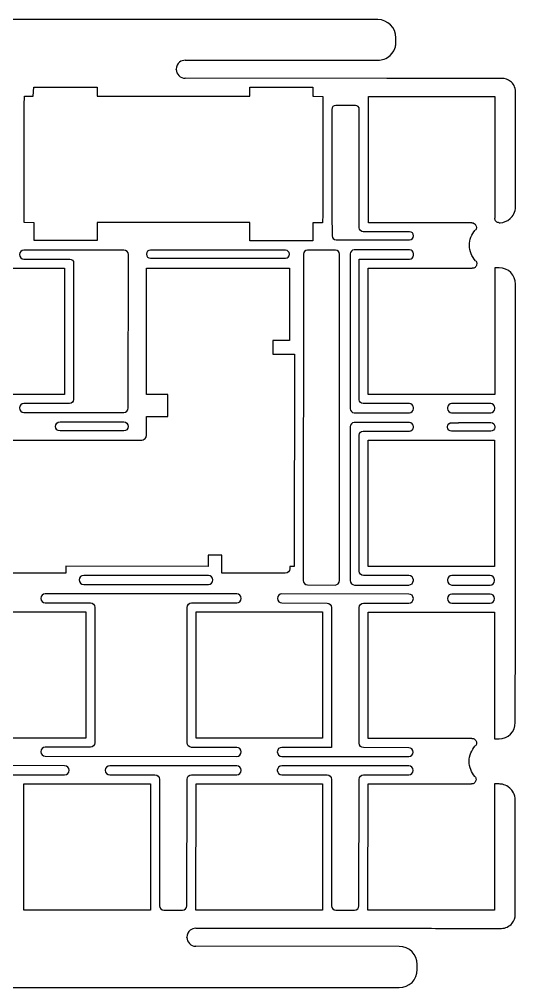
# Model space of a CAD drawing. Header units: millimetres. Extents: x -533 to 933, y 34 to 166.
# Drawn here: x -283.5 to -228.5, y 58.8 to 166.1 of the extents above; entities that cross this region are included whole.
import ezdxf

# ---------------------------------------------------------------- set-up
doc = ezdxf.new("R2010")
doc.units = ezdxf.units.MM
doc.header["$MEASUREMENT"] = 0
doc.layers.get('0').update_dxf_attribs({"lineweight": 0})

msp = doc.modelspace()

# ---------------------------------------------------------------- linework, layer by layer
at = {"color": 18, "lineweight": 25, "true_color": 0x000000}
for p, q in [((-266.09, 160.59), (-266.09, 160.61)), ((-242.77, 159.59), (-265.1, 159.6)), ((-230.01, 159.59), (-242.77, 159.59)), ((-244.82, 143.59), (-244.82, 157.59)), ((-244.82, 157.59), (-230.82, 157.59)), ((-230.82, 157.59), (-230.82, 144.09)), ((-233.36, 143.59), (-244.82, 143.59)), ((-269.4, 124.56), (-269.39, 138.55)), ((-269.39, 138.55), (-253.56, 138.55)), ((-253.56, 138.55), (-253.56, 130.55)), ((-244.83, 124.54), (-244.83, 138.54)), ((-244.83, 138.54), (-233.32, 138.54)), ((-230.83, 138.59), (-230.83, 124.54)), ((-253.56, 130.55), (-255.39, 130.55)), ((-255.39, 130.55), (-255.39, 129.02)), ((-255.39, 129.02), (-253.01, 129.02)), ((-253.01, 129.02), (-253.03, 105.5)), ((-267.04, 124.55), (-269.4, 124.56)), ((-267.04, 122.11), (-267.04, 124.55)), ((-230.83, 124.54), (-244.83, 124.54)), ((-269.4, 122.11), (-267.04, 122.11)), ((-261.03, 106.75), (-262.55, 106.75)), ((-262.55, 106.75), (-262.55, 105.5)), ((-261.03, 104.75), (-261.03, 106.75)), ((-262.55, 105.5), (-278.33, 105.51)), ((-278.33, 105.51), (-278.33, 104.76)), ((-253.03, 105.5), (-253.52, 105.5)), ((-278.33, 104.76), (-285.65, 104.76)), ((-244.85, 86.44), (-244.84, 100.44)), ((-244.84, 100.44), (-230.84, 100.44)), ((-230.84, 100.44), (-230.85, 86.39)), ((-233.35, 86.44), (-244.85, 86.44)), ((-244.86, 67.39), (-244.85, 81.39)), ((-244.85, 81.39), (-233.39, 81.39)), ((-230.85, 81.39), (-230.86, 67.39)), ((-230.86, 67.39), (-244.86, 67.39)), ((-264.92, 64.39), (-264.92, 64.41)), ((-241.4, 63.39), (-263.93, 63.4)), ((-308.44, 58.85), (-241.4, 58.82))]:
    msp.add_line(p, q, dxfattribs=at)
for points in [[(-257.95, 157.6), (-257.95, 158.6), (-250.95, 158.6), (-250.95, 157.6), (-250.87, 157.6), (-249.85, 157.58), (-249.87, 150.53), (-249.87, 144.54), (-249.89, 143.57), (-250.96, 143.58), (-250.96, 141.6), (-257.96, 141.6), (-257.96, 143.6), (-274.84, 143.61), (-274.84, 141.61), (-281.84, 141.61), (-281.84, 143.59), (-282.94, 143.6), (-282.92, 150.38), (-282.92, 156.61), (-282.9, 157.63), (-281.92, 157.61), (-281.87, 158.61), (-274.83, 158.61), (-274.83, 157.61)], [(-278.46, 124.56), (-292.46, 124.57), (-292.45, 138.57), (-278.45, 138.56)], [(-230.84, 105.49), (-244.84, 105.49), (-244.84, 119.49), (-230.84, 119.49)], [(-290.1, 86.47), (-290.09, 100.47), (-276.09, 100.46), (-276.1, 86.46)], [(-263.89, 100.45), (-249.89, 100.45), (-249.9, 86.45), (-263.9, 86.45)], [(-282.95, 81.41), (-268.95, 81.41), (-268.96, 67.41), (-282.96, 67.41)], [(-263.9, 81.4), (-249.9, 81.4), (-249.91, 67.4), (-263.91, 67.4)]]:
    msp.add_lwpolyline(points, close=True, dxfattribs=at)
for points, knots in [([(-265.1, 161.6), (-261.05, 161.6), (-257.01, 161.6), (-253.42, 161.6), (-251.59, 161.6), (-249.87, 161.6), (-248.34, 161.59), (-247.64, 161.59), (-246.97, 161.59), (-246.35, 161.59), (-245.91, 161.59), (-245.41, 161.59), (-244.82, 161.59), (-244.49, 161.59), (-244.14, 161.59), (-243.77, 161.59), (-243.32, 161.59), (-242.77, 161.79), (-242.4, 162.13), (-242.07, 162.45), (-241.89, 162.85), (-241.83, 163.1), (-241.8, 163.23), (-241.77, 163.38), (-241.77, 163.59), (-241.77, 163.72), (-241.77, 163.96), (-241.77, 164.1), (-241.77, 165.2), (-242.66, 166.1), (-243.77, 166.1), (-256.73, 166.1), (-269.7, 166.11), (-280.44, 166.11), (-285.81, 166.12), (-290.63, 166.12), (-294.6, 166.12), (-295.69, 166.12), (-296.72, 166.12), (-297.67, 166.12), (-298.26, 166.12), (-298.83, 166.12), (-299.51, 166.12), (-301.76, 166.13), (-304.82, 166.13), (-308.4, 166.13), (-308.84, 166.13), (-309.38, 165.95), (-309.75, 165.61), (-310.09, 165.3), (-310.28, 164.88), (-310.34, 164.63), (-310.38, 164.5), (-310.41, 164.35), (-310.41, 164.13), (-310.41, 164), (-310.41, 163.76), (-310.41, 163.63), (-310.41, 162.52), (-309.51, 161.63), (-308.41, 161.62)], [0, 0, 0, 0, 1, 1, 1, 2, 2, 2, 3, 3, 3, 4, 4, 4, 5, 5, 5, 6, 6, 6, 7, 7, 7, 8, 8, 8, 9, 9, 9, 10, 10, 10, 11, 11, 11, 12, 12, 12, 13, 13, 13, 14, 14, 14, 15, 15, 15, 16, 16, 16, 17, 17, 17, 18, 18, 18, 19, 19, 19, 20, 20, 20, 20]), ([(-265.1, 161.6), (-265.32, 161.6), (-265.54, 161.53), (-265.72, 161.39), (-265.95, 161.2), (-266.09, 160.91), (-266.09, 160.61)], [0, 0, 0, 0, 1, 1, 1, 2, 2, 2, 2]), ([(-266.09, 160.59), (-266.09, 160.05), (-265.65, 159.6), (-265.1, 159.6), (-265.1, 159.6), (-265.1, 159.6), (-265.1, 159.6)], [0, 0, 0, 0, 1, 1, 1, 2, 2, 2, 2]), ([(-230.32, 143.59), (-230.31, 143.59), (-230.26, 143.59), (-230.23, 143.59), (-229.84, 143.61), (-229.46, 143.74), (-229.11, 144.06), (-228.82, 144.32), (-228.52, 144.74), (-228.52, 145.39), (-228.52, 146.14), (-228.52, 147.1), (-228.52, 148.28), (-228.52, 150.01), (-228.52, 152.1), (-228.52, 153.94), (-228.52, 155.26), (-228.52, 156.42), (-228.52, 157.28), (-228.52, 157.58), (-228.52, 157.84), (-228.52, 158.08), (-228.52, 158.67), (-228.8, 159.03), (-229.07, 159.25), (-229.37, 159.5), (-229.69, 159.59), (-230.01, 159.59)], [0, 0, 0, 0, 1, 1, 1, 2, 2, 2, 3, 3, 3, 4, 4, 4, 5, 5, 5, 6, 6, 6, 7, 7, 7, 8, 8, 8, 9, 9, 9, 9]), ([(-245.82, 143.03), (-245.82, 142.79), (-245.63, 142.59), (-245.38, 142.59), (-245.38, 142.59), (-240.26, 142.59), (-240.26, 142.59), (-240.02, 142.59), (-239.82, 142.39), (-239.82, 142.15), (-239.82, 142.15), (-239.82, 142.14), (-239.82, 142.14), (-239.82, 141.89), (-240.02, 141.7), (-240.26, 141.7), (-240.26, 141.7), (-248.4, 141.7), (-248.4, 141.7), (-248.64, 141.7), (-248.84, 141.9), (-248.84, 142.14), (-248.84, 142.14), (-248.87, 144.54), (-248.87, 144.54), (-248.87, 144.54), (-248.87, 156.15), (-248.87, 156.15), (-248.87, 156.15), (-248.87, 156.15), (-248.87, 156.15), (-248.87, 156.4), (-248.67, 156.59), (-248.43, 156.59), (-248.43, 156.59), (-246.26, 156.59), (-246.26, 156.59), (-246.01, 156.59), (-245.82, 156.4), (-245.82, 156.15), (-245.82, 156.15), (-245.82, 143.03), (-245.82, 143.03)], [0, 0, 0, 0, 1, 1, 1, 2, 2, 2, 3, 3, 3, 4, 4, 4, 5, 5, 5, 6, 6, 6, 7, 7, 7, 8, 8, 8, 9, 9, 9, 10, 10, 10, 11, 11, 11, 12, 12, 12, 13, 13, 13, 14, 14, 14, 14]), ([(-230.32, 143.59), (-230.45, 143.59), (-230.58, 143.64), (-230.68, 143.73), (-230.77, 143.83), (-230.82, 143.96), (-230.82, 144.09)], [0, 0, 0, 0, 1, 1, 1, 2, 2, 2, 2]), ([(-232.95, 139.38), (-233.37, 139.83), (-233.63, 140.43), (-233.63, 141.09), (-233.63, 141.73), (-233.39, 142.31), (-232.99, 142.75)], [0, 0, 0, 0, 1, 1, 1, 2, 2, 2, 2]), ([(-233.36, 143.59), (-233.25, 143.59), (-233.14, 143.55), (-233.06, 143.48), (-232.97, 143.42), (-232.91, 143.32), (-232.88, 143.21), (-232.85, 143.11), (-232.86, 142.99), (-232.9, 142.89), (-232.92, 142.84), (-232.95, 142.79), (-232.99, 142.75)], [0, 0, 0, 0, 1, 1, 1, 2, 2, 2, 3, 3, 3, 4, 4, 4, 4]), ([(-245.83, 123.98), (-245.83, 123.74), (-245.64, 123.54), (-245.39, 123.54), (-245.39, 123.54), (-240.27, 123.54), (-240.27, 123.54), (-240.03, 123.54), (-239.83, 123.34), (-239.83, 123.1), (-239.83, 123.1), (-239.83, 122.98), (-239.83, 122.98), (-239.83, 122.73), (-240.03, 122.54), (-240.27, 122.54), (-240.27, 122.54), (-246.39, 122.54), (-246.39, 122.54), (-246.64, 122.54), (-246.83, 122.74), (-246.83, 122.98), (-246.83, 122.98), (-246.82, 139.54), (-246.82, 139.54), (-246.82, 139.54), (-246.83, 140.13), (-246.83, 140.13), (-246.83, 140.13), (-246.83, 140.13), (-246.83, 140.13), (-246.83, 140.37), (-246.64, 140.57), (-246.39, 140.57), (-246.39, 140.57), (-240.27, 140.6), (-240.27, 140.6), (-240.27, 140.6), (-240.27, 140.6), (-240.26, 140.6), (-240.02, 140.6), (-239.82, 140.41), (-239.83, 140.16), (-239.83, 140.16), (-239.83, 139.98), (-239.83, 139.98), (-239.83, 139.74), (-240.02, 139.54), (-240.27, 139.54), (-240.27, 139.54), (-245.83, 139.54), (-245.83, 139.54), (-245.83, 139.54), (-245.83, 139.54), (-245.83, 139.54), (-245.83, 139.54), (-245.82, 139.53), (-245.82, 139.53), (-245.82, 139.53), (-245.83, 123.98), (-245.83, 123.98)], [0, 0, 0, 0, 1, 1, 1, 2, 2, 2, 3, 3, 3, 4, 4, 4, 5, 5, 5, 6, 6, 6, 7, 7, 7, 8, 8, 8, 9, 9, 9, 10, 10, 10, 11, 11, 11, 12, 12, 12, 13, 13, 13, 14, 14, 14, 15, 15, 15, 16, 16, 16, 17, 17, 17, 18, 18, 18, 19, 19, 19, 20, 20, 20, 20]), ([(-277.45, 139.12), (-277.45, 139.36), (-277.65, 139.56), (-277.89, 139.56), (-277.89, 139.56), (-282.95, 139.56), (-282.95, 139.56), (-283.23, 139.56), (-283.45, 139.79), (-283.45, 140.06), (-283.45, 140.34), (-283.23, 140.56), (-282.95, 140.56), (-282.95, 140.56), (-271.89, 140.56), (-271.89, 140.56), (-271.61, 140.56), (-271.39, 140.33), (-271.39, 140.06), (-271.39, 140.06), (-271.4, 123.06), (-271.4, 123.06), (-271.4, 122.78), (-271.62, 122.56), (-271.9, 122.56), (-271.9, 122.56), (-282.96, 122.56), (-282.96, 122.56), (-283.24, 122.56), (-283.46, 122.79), (-283.46, 123.06), (-283.46, 123.34), (-283.23, 123.56), (-282.96, 123.56), (-282.96, 123.56), (-277.9, 123.56), (-277.9, 123.56), (-277.66, 123.56), (-277.46, 123.76), (-277.46, 124), (-277.46, 124), (-277.45, 139.12), (-277.45, 139.12)], [0, 0, 0, 0, 1, 1, 1, 2, 2, 2, 3, 3, 3, 4, 4, 4, 5, 5, 5, 6, 6, 6, 7, 7, 7, 8, 8, 8, 9, 9, 9, 10, 10, 10, 11, 11, 11, 12, 12, 12, 13, 13, 13, 14, 14, 14, 14]), ([(-254, 139.65), (-254, 139.65), (-268.95, 139.66), (-268.95, 139.66), (-269.19, 139.66), (-269.39, 139.86), (-269.39, 140.1), (-269.39, 140.1), (-269.39, 140.11), (-269.39, 140.11), (-269.39, 140.36), (-269.19, 140.55), (-268.95, 140.55), (-268.95, 140.55), (-254, 140.55), (-254, 140.55), (-253.75, 140.55), (-253.56, 140.35), (-253.56, 140.11), (-253.56, 140.11), (-253.56, 140.09), (-253.56, 140.09), (-253.56, 139.85), (-253.75, 139.65), (-254, 139.65)], [0, 0, 0, 0, 1, 1, 1, 2, 2, 2, 3, 3, 3, 4, 4, 4, 5, 5, 5, 6, 6, 6, 7, 7, 7, 8, 8, 8, 8]), ([(-252.03, 103.94), (-252.03, 103.94), (-252.01, 140.11), (-252.01, 140.11), (-252.01, 140.35), (-251.81, 140.55), (-251.57, 140.55), (-251.57, 140.55), (-248.45, 140.54), (-248.45, 140.54), (-248.2, 140.54), (-248.01, 140.35), (-248.01, 140.1), (-248.01, 140.1), (-248.02, 103.93), (-248.02, 103.93), (-248.02, 103.66), (-248.24, 103.44), (-248.51, 103.44), (-248.51, 103.44), (-251.54, 103.45), (-251.54, 103.45), (-251.81, 103.45), (-252.03, 103.67), (-252.03, 103.94)], [0, 0, 0, 0, 1, 1, 1, 2, 2, 2, 3, 3, 3, 4, 4, 4, 5, 5, 5, 6, 6, 6, 7, 7, 7, 8, 8, 8, 8]), ([(-232.95, 139.38), (-232.92, 139.34), (-232.88, 139.29), (-232.86, 139.24), (-232.82, 139.14), (-232.81, 139.02), (-232.83, 138.92), (-232.86, 138.81), (-232.92, 138.71), (-233.01, 138.64), (-233.1, 138.58), (-233.21, 138.54), (-233.32, 138.54)], [0, 0, 0, 0, 1, 1, 1, 2, 2, 2, 3, 3, 3, 4, 4, 4, 4]), ([(-230.85, 86.39), (-230.69, 86.39), (-230.52, 86.39), (-230.35, 86.39), (-229.36, 86.39), (-228.55, 87.19), (-228.55, 88.19), (-228.54, 104.39), (-228.53, 120.59), (-228.53, 136.79), (-228.53, 137.78), (-229.33, 138.59), (-230.33, 138.59), (-230.49, 138.59), (-230.66, 138.59), (-230.83, 138.59)], [0, 0, 0, 0, 1, 1, 1, 2, 2, 2, 3, 3, 3, 4, 4, 4, 5, 5, 5, 5]), ([(-230.83, 123.1), (-230.83, 123.1), (-230.83, 122.98), (-230.83, 122.98), (-230.83, 122.98), (-230.83, 122.98), (-230.83, 122.98), (-230.83, 122.73), (-231.03, 122.54), (-231.27, 122.54), (-231.27, 122.54), (-235.6, 122.54), (-235.6, 122.54), (-235.85, 122.54), (-236.04, 122.74), (-236.04, 122.98), (-236.04, 122.98), (-236.04, 123.1), (-236.04, 123.1), (-236.04, 123.34), (-235.85, 123.54), (-235.6, 123.54), (-235.6, 123.54), (-231.27, 123.54), (-231.27, 123.54), (-231.03, 123.54), (-230.83, 123.34), (-230.83, 123.1)], [0, 0, 0, 0, 1, 1, 1, 2, 2, 2, 3, 3, 3, 4, 4, 4, 5, 5, 5, 6, 6, 6, 7, 7, 7, 8, 8, 8, 9, 9, 9, 9]), ([(-288.45, 119.51), (-287.69, 119.51), (-286.93, 119.51), (-286.17, 119.51), (-285.6, 119.51), (-285.03, 119.51), (-284.47, 119.51), (-284.43, 119.51), (-284.4, 119.51), (-284.37, 119.51), (-284.36, 119.51), (-284.35, 119.51), (-284.34, 119.51), (-284.33, 119.51), (-284.32, 119.51), (-284.27, 119.51), (-281.39, 119.51), (-278.52, 119.51), (-276.13, 119.51), (-274.68, 119.51), (-273.41, 119.51), (-272.43, 119.51), (-272.14, 119.51), (-271.87, 119.51), (-271.5, 119.51), (-271.05, 119.51), (-270.51, 119.51), (-269.9, 119.5), (-269.74, 119.5), (-269.51, 119.63), (-269.44, 119.81), (-269.41, 119.88), (-269.4, 119.95), (-269.4, 120), (-269.4, 120.71), (-269.4, 121.41), (-269.4, 122.11)], [0, 0, 0, 0, 1, 1, 1, 2, 2, 2, 3, 3, 3, 4, 4, 4, 5, 5, 5, 6, 6, 6, 7, 7, 7, 8, 8, 8, 9, 9, 9, 10, 10, 10, 11, 11, 11, 12, 12, 12, 12]), ([(-271.9, 120.51), (-271.62, 120.51), (-271.4, 120.73), (-271.4, 121.01), (-271.4, 121.28), (-271.62, 121.51), (-271.9, 121.51), (-271.9, 121.51), (-278.96, 121.51), (-278.96, 121.51), (-279.24, 121.51), (-279.46, 121.29), (-279.46, 121.01), (-279.46, 120.73), (-279.24, 120.51), (-278.96, 120.51), (-278.96, 120.51), (-271.9, 120.51), (-271.9, 120.51)], [0, 0, 0, 0, 1, 1, 1, 2, 2, 2, 3, 3, 3, 4, 4, 4, 5, 5, 5, 6, 6, 6, 6]), ([(-245.84, 104.98), (-245.84, 104.71), (-245.62, 104.49), (-245.35, 104.49), (-245.35, 104.49), (-240.33, 104.49), (-240.33, 104.49), (-240.06, 104.49), (-239.84, 104.27), (-239.84, 104), (-239.84, 104), (-239.84, 103.93), (-239.84, 103.93), (-239.84, 103.66), (-240.06, 103.44), (-240.33, 103.44), (-240.33, 103.44), (-246.35, 103.44), (-246.35, 103.44), (-246.62, 103.44), (-246.84, 103.66), (-246.84, 103.93), (-246.84, 103.93), (-246.83, 121), (-246.83, 121), (-246.83, 121.24), (-246.64, 121.44), (-246.39, 121.44), (-246.39, 121.44), (-240.27, 121.44), (-240.27, 121.44), (-240.03, 121.44), (-239.83, 121.24), (-239.83, 121), (-239.83, 121), (-239.83, 120.93), (-239.83, 120.93), (-239.83, 120.69), (-240.03, 120.49), (-240.27, 120.49), (-240.27, 120.49), (-245.39, 120.49), (-245.39, 120.49), (-245.64, 120.49), (-245.83, 120.3), (-245.83, 120.05), (-245.83, 120.05), (-245.84, 104.98), (-245.84, 104.98)], [0, 0, 0, 0, 1, 1, 1, 2, 2, 2, 3, 3, 3, 4, 4, 4, 5, 5, 5, 6, 6, 6, 7, 7, 7, 8, 8, 8, 9, 9, 9, 10, 10, 10, 11, 11, 11, 12, 12, 12, 13, 13, 13, 14, 14, 14, 15, 15, 15, 16, 16, 16, 16]), ([(-236.04, 120.93), (-236.04, 120.68), (-235.85, 120.49), (-235.6, 120.49), (-235.6, 120.49), (-231.26, 120.49), (-231.26, 120.49), (-231.03, 120.49), (-230.83, 120.68), (-230.82, 120.91), (-230.82, 120.91), (-230.82, 120.98), (-230.82, 120.98), (-230.82, 121.23), (-231.01, 121.43), (-231.25, 121.44), (-231.25, 121.44), (-231.26, 121.44), (-231.26, 121.44), (-231.26, 121.44), (-234.83, 121.44), (-234.83, 121.44), (-234.83, 121.44), (-234.83, 121.43), (-234.83, 121.43), (-234.83, 121.43), (-235.6, 121.43), (-235.6, 121.43), (-235.85, 121.43), (-236.04, 121.24), (-236.04, 120.99), (-236.04, 120.99), (-236.04, 120.93), (-236.04, 120.93)], [0, 0, 0, 0, 1, 1, 1, 2, 2, 2, 3, 3, 3, 4, 4, 4, 5, 5, 5, 6, 6, 6, 7, 7, 7, 8, 8, 8, 9, 9, 9, 10, 10, 10, 11, 11, 11, 11]), ([(-253.52, 105.5), (-253.52, 105.41), (-253.52, 105.33), (-253.52, 105.25), (-253.52, 104.97), (-253.75, 104.75), (-254.02, 104.75), (-256.36, 104.75), (-258.69, 104.75), (-261.03, 104.75)], [0, 0, 0, 0, 1, 1, 1, 2, 2, 2, 3, 3, 3, 3]), ([(-262.53, 103.5), (-262.53, 103.5), (-276.33, 103.51), (-276.33, 103.51), (-276.61, 103.51), (-276.83, 103.73), (-276.83, 104.01), (-276.83, 104.29), (-276.61, 104.51), (-276.33, 104.51), (-276.33, 104.51), (-262.53, 104.5), (-262.53, 104.5), (-262.53, 104.5), (-262.53, 104.5), (-262.53, 104.5), (-262.25, 104.5), (-262.03, 104.28), (-262.03, 104), (-262.03, 103.73), (-262.25, 103.5), (-262.53, 103.5)], [0, 0, 0, 0, 1, 1, 1, 2, 2, 2, 3, 3, 3, 4, 4, 4, 5, 5, 5, 6, 6, 6, 7, 7, 7, 7]), ([(-230.84, 104), (-230.84, 104), (-230.84, 103.93), (-230.84, 103.93), (-230.84, 103.65), (-231.06, 103.44), (-231.33, 103.44), (-231.33, 103.44), (-235.56, 103.44), (-235.56, 103.44), (-235.83, 103.44), (-236.05, 103.66), (-236.05, 103.93), (-236.05, 103.93), (-236.05, 104), (-236.05, 104), (-236.05, 104.27), (-235.83, 104.49), (-235.56, 104.49), (-235.56, 104.49), (-231.33, 104.49), (-231.33, 104.49), (-231.06, 104.49), (-230.84, 104.27), (-230.84, 104)], [0, 0, 0, 0, 1, 1, 1, 2, 2, 2, 3, 3, 3, 4, 4, 4, 5, 5, 5, 6, 6, 6, 7, 7, 7, 8, 8, 8, 8]), ([(-264.9, 85.95), (-264.9, 85.68), (-264.68, 85.45), (-264.4, 85.45), (-264.4, 85.45), (-259.39, 85.45), (-259.39, 85.45), (-259.12, 85.45), (-258.9, 85.23), (-258.9, 84.96), (-258.9, 84.96), (-258.9, 84.94), (-258.9, 84.94), (-258.9, 84.67), (-259.12, 84.45), (-259.39, 84.45), (-259.39, 84.45), (-280.6, 84.46), (-280.6, 84.46), (-280.87, 84.46), (-281.1, 84.68), (-281.1, 84.96), (-281.1, 85.24), (-280.87, 85.46), (-280.6, 85.46), (-280.6, 85.46), (-275.6, 85.46), (-275.6, 85.46), (-275.32, 85.46), (-275.1, 85.68), (-275.1, 85.96), (-275.1, 85.96), (-275.09, 100.96), (-275.09, 100.96), (-275.09, 101.23), (-275.31, 101.46), (-275.59, 101.46), (-275.59, 101.46), (-280.59, 101.46), (-280.59, 101.46), (-280.86, 101.46), (-281.09, 101.68), (-281.09, 101.96), (-281.09, 102.24), (-280.86, 102.46), (-280.59, 102.46), (-280.59, 102.46), (-259.38, 102.45), (-259.38, 102.45), (-259.11, 102.45), (-258.89, 102.23), (-258.89, 101.96), (-258.89, 101.96), (-258.89, 101.94), (-258.89, 101.94), (-258.89, 101.67), (-259.11, 101.45), (-259.38, 101.45), (-259.38, 101.45), (-264.4, 101.45), (-264.4, 101.45), (-264.67, 101.45), (-264.89, 101.23), (-264.89, 100.96), (-264.89, 100.96), (-264.9, 85.95), (-264.9, 85.95)], [0, 0, 0, 0, 1, 1, 1, 2, 2, 2, 3, 3, 3, 4, 4, 4, 5, 5, 5, 6, 6, 6, 7, 7, 7, 8, 8, 8, 9, 9, 9, 10, 10, 10, 11, 11, 11, 12, 12, 12, 13, 13, 13, 14, 14, 14, 15, 15, 15, 16, 16, 16, 17, 17, 17, 18, 18, 18, 19, 19, 19, 20, 20, 20, 21, 21, 21, 22, 22, 22, 22]), ([(-245.85, 85.91), (-245.85, 85.63), (-245.63, 85.42), (-245.36, 85.42), (-245.36, 85.42), (-240.34, 85.41), (-240.34, 85.41), (-240.34, 85.41), (-240.34, 85.41), (-240.34, 85.41), (-240.07, 85.41), (-239.85, 85.19), (-239.85, 84.92), (-239.86, 84.65), (-240.07, 84.44), (-240.34, 84.44), (-240.34, 84.44), (-254.41, 84.45), (-254.41, 84.45), (-254.68, 84.45), (-254.9, 84.67), (-254.9, 84.94), (-254.9, 84.94), (-254.9, 84.96), (-254.9, 84.96), (-254.9, 85.23), (-254.68, 85.45), (-254.41, 85.45), (-254.41, 85.45), (-248.9, 85.44), (-248.9, 85.44), (-248.9, 85.44), (-248.9, 100.95), (-248.9, 100.95), (-248.9, 101.22), (-249.11, 101.44), (-249.39, 101.44), (-249.39, 101.44), (-254.4, 101.45), (-254.4, 101.45), (-254.68, 101.45), (-254.89, 101.67), (-254.89, 101.94), (-254.89, 101.94), (-254.89, 101.96), (-254.89, 101.96), (-254.89, 102.23), (-254.67, 102.45), (-254.4, 102.45), (-254.4, 102.45), (-240.33, 102.44), (-240.33, 102.44), (-240.06, 102.44), (-239.84, 102.22), (-239.84, 101.95), (-239.84, 101.95), (-239.84, 101.93), (-239.84, 101.93), (-239.84, 101.66), (-240.06, 101.44), (-240.33, 101.44), (-240.33, 101.44), (-245.35, 101.44), (-245.35, 101.44), (-245.63, 101.44), (-245.84, 101.22), (-245.84, 100.95), (-245.84, 100.95), (-245.85, 86.44), (-245.85, 86.44), (-245.85, 86.44), (-245.85, 85.91), (-245.85, 85.91)], [0, 0, 0, 0, 1, 1, 1, 2, 2, 2, 3, 3, 3, 4, 4, 4, 5, 5, 5, 6, 6, 6, 7, 7, 7, 8, 8, 8, 9, 9, 9, 10, 10, 10, 11, 11, 11, 12, 12, 12, 13, 13, 13, 14, 14, 14, 15, 15, 15, 16, 16, 16, 17, 17, 17, 18, 18, 18, 19, 19, 19, 20, 20, 20, 21, 21, 21, 22, 22, 22, 23, 23, 23, 24, 24, 24, 24]), ([(-230.84, 101.95), (-230.84, 101.95), (-230.84, 101.93), (-230.84, 101.93), (-230.84, 101.66), (-231.06, 101.44), (-231.33, 101.44), (-231.33, 101.44), (-235.56, 101.44), (-235.56, 101.44), (-235.83, 101.44), (-236.05, 101.66), (-236.05, 101.93), (-236.05, 101.93), (-236.05, 101.95), (-236.05, 101.95), (-236.05, 102.22), (-235.83, 102.44), (-235.56, 102.44), (-235.56, 102.44), (-231.33, 102.44), (-231.33, 102.44), (-231.06, 102.44), (-230.84, 102.22), (-230.84, 101.95)], [0, 0, 0, 0, 1, 1, 1, 2, 2, 2, 3, 3, 3, 4, 4, 4, 5, 5, 5, 6, 6, 6, 7, 7, 7, 8, 8, 8, 8]), ([(-233.35, 86.44), (-233.23, 86.44), (-233.12, 86.4), (-233.04, 86.33), (-232.95, 86.26), (-232.89, 86.16), (-232.86, 86.06), (-232.83, 85.95), (-232.84, 85.83), (-232.89, 85.73), (-232.91, 85.68), (-232.94, 85.64), (-232.98, 85.6)], [0, 0, 0, 0, 1, 1, 1, 2, 2, 2, 3, 3, 3, 4, 4, 4, 4]), ([(-233.02, 82.22), (-233.42, 82.66), (-233.66, 83.25), (-233.66, 83.89), (-233.66, 84.55), (-233.4, 85.15), (-232.98, 85.6)], [0, 0, 0, 0, 1, 1, 1, 2, 2, 2, 2]), ([(-288.99, 83.42), (-288.99, 83.42), (-278.45, 83.41), (-278.45, 83.41), (-278.45, 83.41), (-278.45, 83.41), (-278.45, 83.41), (-278.18, 83.41), (-277.95, 83.19), (-277.95, 82.91), (-277.95, 82.63), (-278.18, 82.41), (-278.45, 82.41), (-278.45, 82.41), (-288.99, 82.42), (-288.99, 82.42), (-289.27, 82.42), (-289.49, 82.64), (-289.49, 82.92), (-289.49, 82.92), (-289.49, 82.92), (-289.49, 82.92), (-289.49, 83.19), (-289.27, 83.42), (-288.99, 83.42)], [0, 0, 0, 0, 1, 1, 1, 2, 2, 2, 3, 3, 3, 4, 4, 4, 5, 5, 5, 6, 6, 6, 7, 7, 7, 8, 8, 8, 8]), ([(-264.4, 82.4), (-264.68, 82.4), (-264.9, 82.18), (-264.9, 81.9), (-264.9, 81.9), (-264.91, 67.9), (-264.91, 67.9), (-264.91, 67.63), (-265.14, 67.4), (-265.41, 67.4), (-265.41, 67.4), (-267.46, 67.4), (-267.46, 67.4), (-267.46, 67.4), (-267.46, 67.4), (-267.46, 67.4), (-267.74, 67.4), (-267.96, 67.63), (-267.96, 67.9), (-267.96, 67.9), (-267.95, 81.9), (-267.95, 81.9), (-267.95, 82.18), (-268.18, 82.4), (-268.45, 82.4), (-268.45, 82.4), (-273.45, 82.41), (-273.45, 82.41), (-273.73, 82.41), (-273.95, 82.63), (-273.95, 82.91), (-273.95, 82.91), (-273.95, 82.91), (-273.95, 82.91), (-273.95, 83.18), (-273.73, 83.41), (-273.45, 83.41), (-273.45, 83.41), (-259.39, 83.4), (-259.39, 83.4), (-259.39, 83.4), (-259.39, 83.4), (-259.39, 83.4), (-259.12, 83.4), (-258.9, 83.18), (-258.9, 82.91), (-258.9, 82.91), (-258.9, 82.89), (-258.9, 82.89), (-258.9, 82.62), (-259.12, 82.4), (-259.39, 82.4), (-259.39, 82.4), (-264.4, 82.4), (-264.4, 82.4)], [0, 0, 0, 0, 1, 1, 1, 2, 2, 2, 3, 3, 3, 4, 4, 4, 5, 5, 5, 6, 6, 6, 7, 7, 7, 8, 8, 8, 9, 9, 9, 10, 10, 10, 11, 11, 11, 12, 12, 12, 13, 13, 13, 14, 14, 14, 15, 15, 15, 16, 16, 16, 17, 17, 17, 18, 18, 18, 18]), ([(-248.9, 81.9), (-248.9, 82.18), (-249.12, 82.4), (-249.39, 82.4), (-249.39, 82.4), (-254.41, 82.4), (-254.41, 82.4), (-254.41, 82.4), (-254.41, 82.4), (-254.41, 82.4), (-254.68, 82.4), (-254.9, 82.62), (-254.9, 82.89), (-254.9, 82.89), (-254.9, 82.91), (-254.9, 82.91), (-254.9, 83.18), (-254.68, 83.4), (-254.41, 83.4), (-254.41, 83.4), (-240.34, 83.39), (-240.34, 83.39), (-240.07, 83.39), (-239.85, 83.17), (-239.85, 82.9), (-239.85, 82.9), (-239.85, 82.88), (-239.85, 82.88), (-239.85, 82.61), (-240.07, 82.39), (-240.34, 82.39), (-240.34, 82.39), (-245.36, 82.39), (-245.36, 82.39), (-245.63, 82.39), (-245.85, 82.17), (-245.85, 81.9), (-245.85, 81.9), (-245.86, 67.88), (-245.86, 67.88), (-245.86, 67.61), (-246.08, 67.39), (-246.35, 67.39), (-246.35, 67.39), (-248.42, 67.39), (-248.42, 67.39), (-248.42, 67.39), (-248.42, 67.39), (-248.42, 67.39), (-248.69, 67.39), (-248.91, 67.61), (-248.91, 67.88), (-248.91, 67.88), (-248.9, 81.9), (-248.9, 81.9)], [0, 0, 0, 0, 1, 1, 1, 2, 2, 2, 3, 3, 3, 4, 4, 4, 5, 5, 5, 6, 6, 6, 7, 7, 7, 8, 8, 8, 9, 9, 9, 10, 10, 10, 11, 11, 11, 12, 12, 12, 13, 13, 13, 14, 14, 14, 15, 15, 15, 16, 16, 16, 17, 17, 17, 18, 18, 18, 18]), ([(-233.02, 82.22), (-232.95, 82.14), (-232.9, 82.03), (-232.89, 81.92), (-232.89, 81.81), (-232.92, 81.7), (-232.98, 81.61), (-233.04, 81.52), (-233.13, 81.45), (-233.23, 81.41), (-233.28, 81.4), (-233.34, 81.39), (-233.39, 81.39)], [0, 0, 0, 0, 1, 1, 1, 2, 2, 2, 3, 3, 3, 4, 4, 4, 4]), ([(-263.93, 65.4), (-257.32, 65.4), (-250.71, 65.4), (-245.05, 65.4), (-242.22, 65.4), (-239.63, 65.4), (-237.39, 65.39), (-236.51, 65.39), (-235.69, 65.39), (-234.93, 65.39), (-234.43, 65.39), (-233.88, 65.39), (-233.22, 65.39), (-232.31, 65.39), (-231.25, 65.39), (-230.06, 65.39), (-229.68, 65.39), (-229.18, 65.59), (-228.89, 65.96), (-228.66, 66.24), (-228.56, 66.6), (-228.56, 66.89), (-228.56, 69.83), (-228.56, 72.77), (-228.56, 75.17), (-228.56, 76.8), (-228.56, 78.15), (-228.56, 79.15), (-228.56, 79.3), (-228.56, 79.45), (-228.56, 79.59), (-228.55, 80.27), (-228.88, 80.68), (-229.16, 80.93), (-229.61, 81.33), (-230.06, 81.39), (-230.35, 81.39), (-230.6, 81.39), (-230.73, 81.39), (-230.85, 81.39)], [0, 0, 0, 0, 1, 1, 1, 2, 2, 2, 3, 3, 3, 4, 4, 4, 5, 5, 5, 6, 6, 6, 7, 7, 7, 8, 8, 8, 9, 9, 9, 10, 10, 10, 11, 11, 11, 12, 12, 12, 13, 13, 13, 13]), ([(-263.93, 65.4), (-264.15, 65.4), (-264.38, 65.32), (-264.55, 65.19), (-264.78, 65), (-264.92, 64.71), (-264.92, 64.41)], [0, 0, 0, 0, 1, 1, 1, 2, 2, 2, 2]), ([(-241.4, 58.82), (-240.3, 58.82), (-239.4, 59.71), (-239.4, 60.82), (-239.4, 61.01), (-239.4, 61.2), (-239.4, 61.39), (-239.4, 62.49), (-240.29, 63.39), (-241.4, 63.39)], [0, 0, 0, 0, 1, 1, 1, 2, 2, 2, 3, 3, 3, 3])]:
    msp.add_open_spline(points, degree=3, knots=knots, dxfattribs=at)
msp.add_open_spline([(-264.92, 64.39), (-264.92, 63.85), (-264.48, 63.4), (-263.93, 63.4)], degree=3, dxfattribs=at)

doc.saveas('drawing.dxf')
